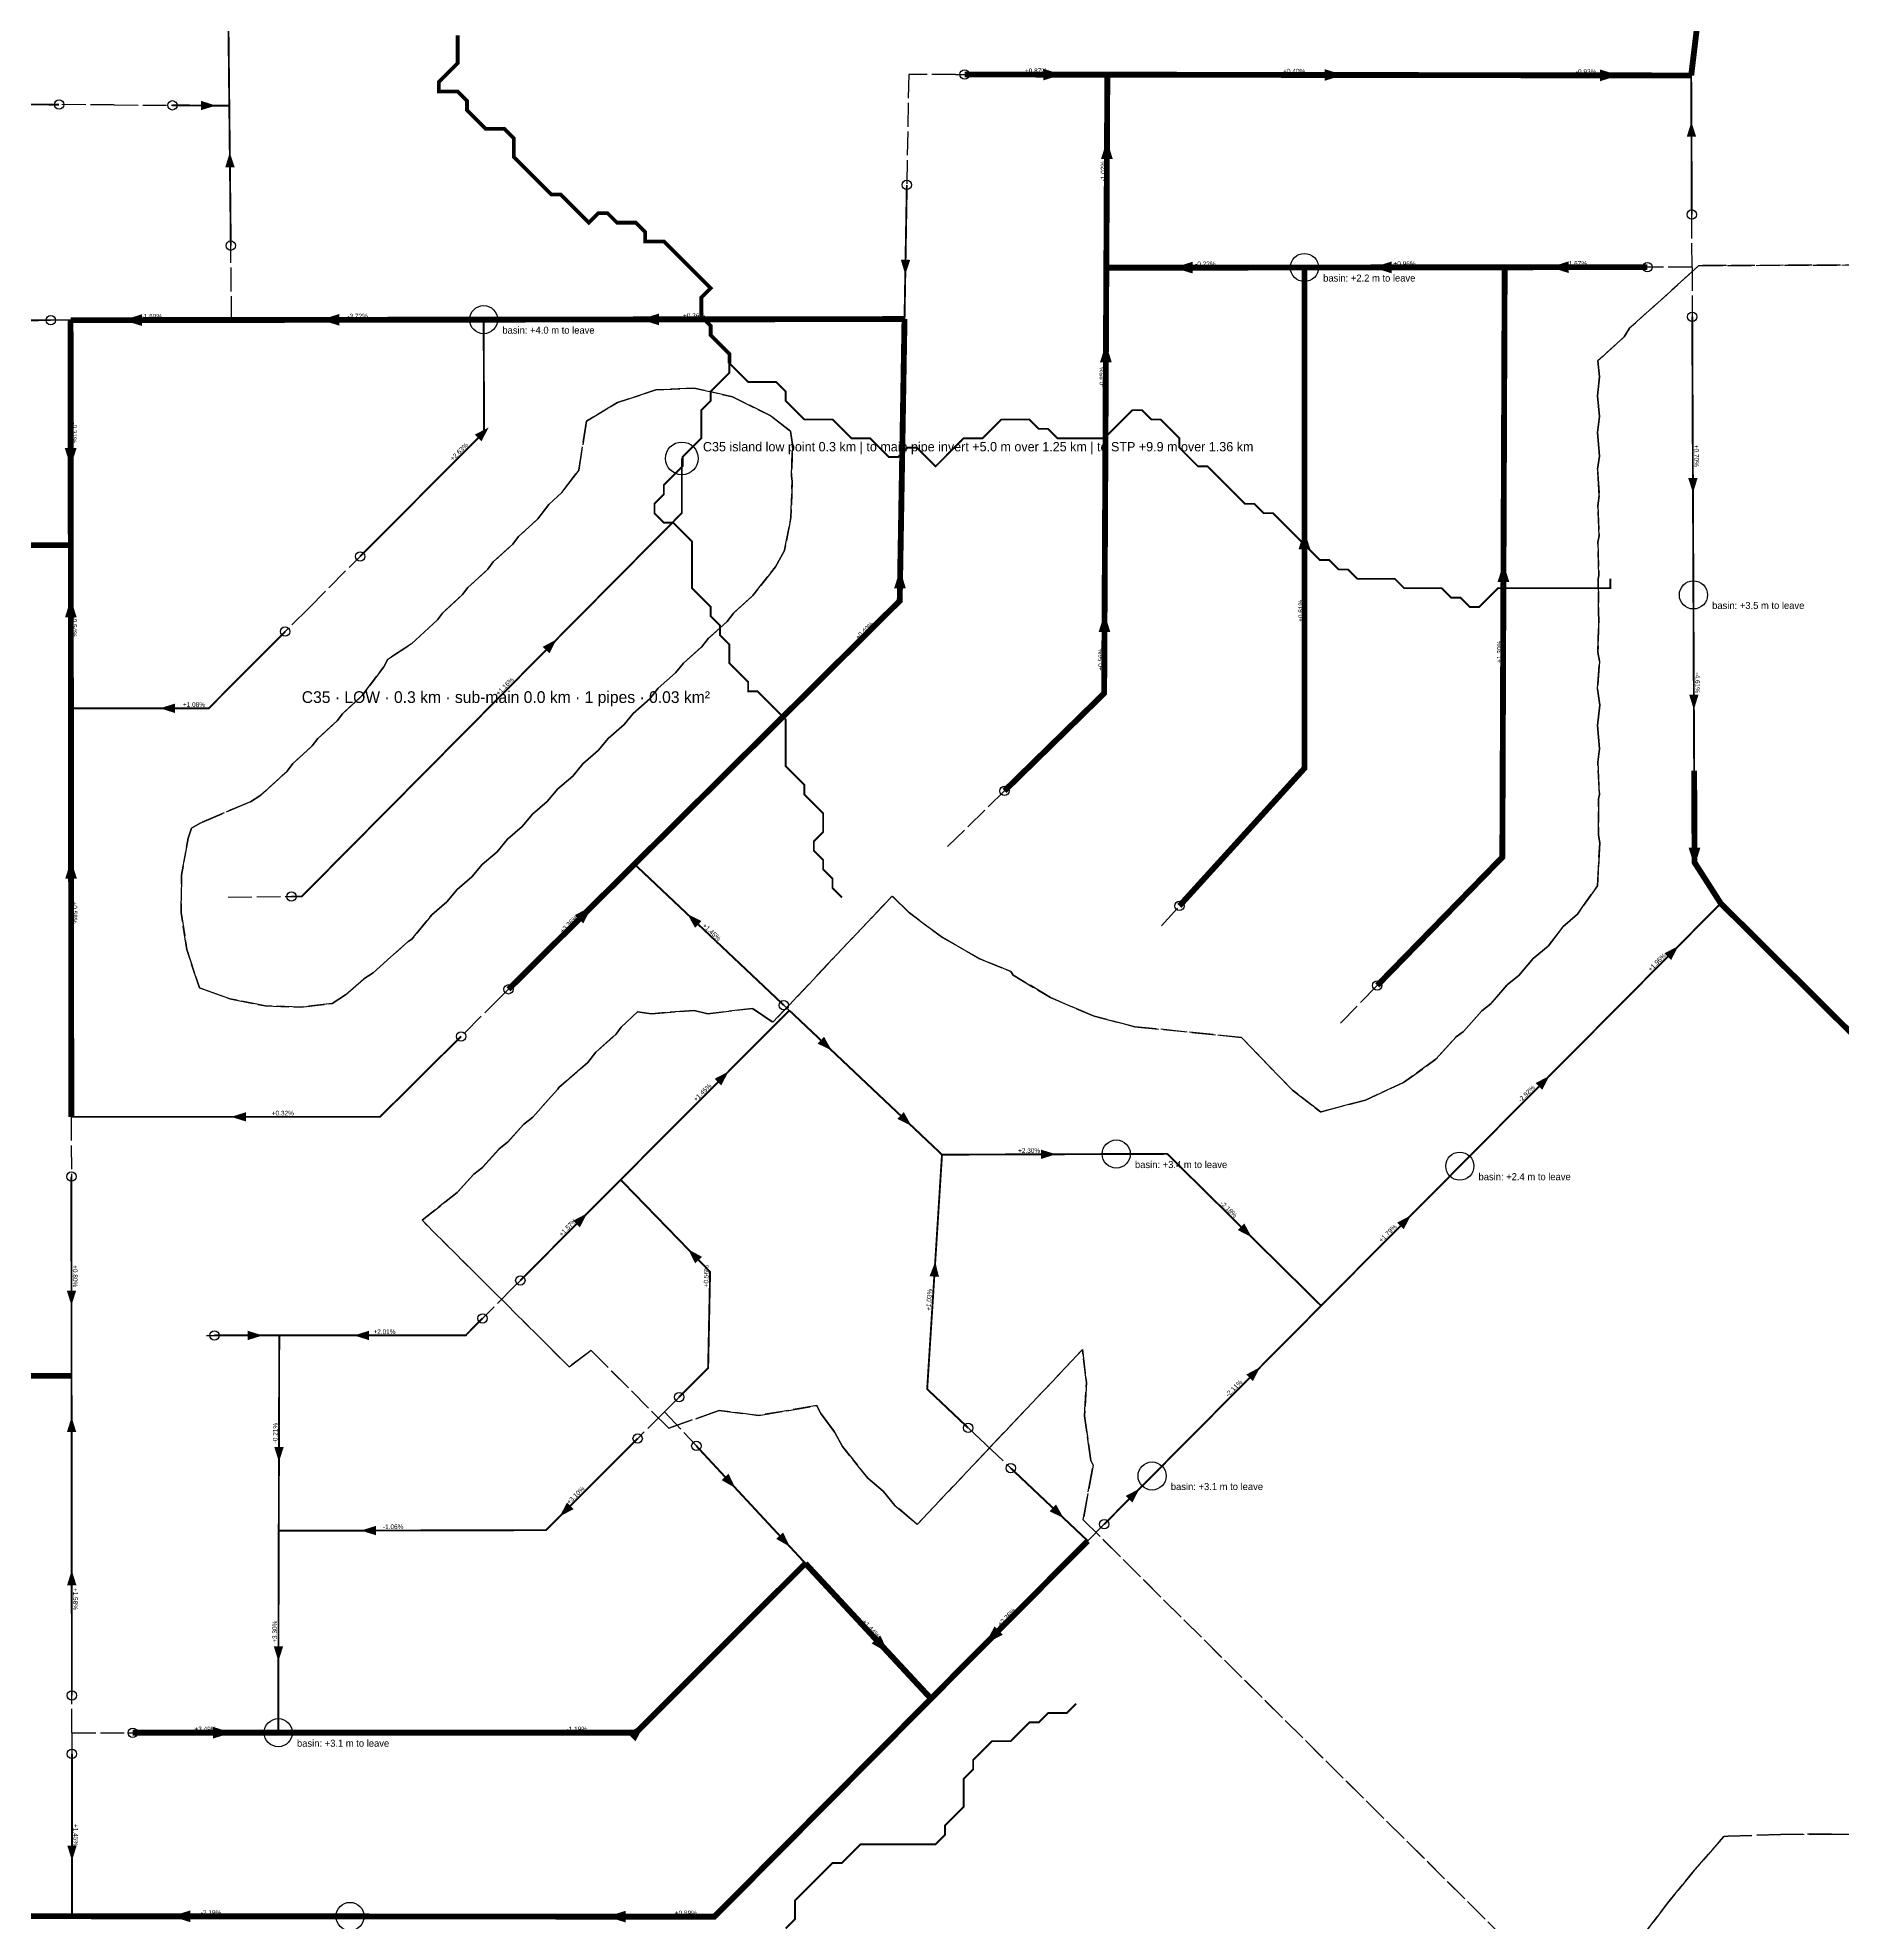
# Model space of a CAD drawing. Header units: metres. Extents: x 442821 to 452274, y 2561971 to 2571293.
# Drawn here: x 444668 to 445438, y 2563970 to 2564774 of the extents above; entities that cross this region are included whole.
import ezdxf
from ezdxf.enums import TextEntityAlignment as Align

# ---------------------------------------------------------------- set-up
doc = ezdxf.new("R2010")
doc.units = ezdxf.units.M
doc.header["$LTSCALE"] = 8
doc.linetypes.add('DASHDOT', pattern=[3.556, 2.54, -0.508, 0, -0.508])
doc.linetypes.add('DASHED', pattern=[1.524, 1.27, -0.254])
for name, color, linetype in [('A_ARROWS', 7, 'Continuous'), ('A_BASINS', 1, 'Continuous'), ('A_BRANCH', 7, 'Continuous'), ('A_CATCH_LABEL', 7, 'Continuous'), ('A_CATCHMENTS', 7, 'Continuous'), ('A_GRADIENT', 8, 'Continuous'), ('A_HEAD_GAP', 8, 'Continuous'), ('A_HEADS', 8, 'Continuous'), ('A_LATERAL', 7, 'Continuous'), ('A_OUTLET_LABEL', 7, 'Continuous'), ('A_OUTLETS', 7, 'Continuous'), ('A_STREAMS', 5, 'Continuous'), ('A_SUBMAIN', 7, 'Continuous')]:
    doc.layers.add(name, color=color, linetype=linetype)

msp = doc.modelspace()

# ---------------------------------------------------------------- linework, layer by layer
at = {"layer": 'A_ARROWS', "color": 1}
for points in [[(445105.13, 2564758.71), (445097.13, 2564756.23), (445097.14, 2564761.23)], [(445225.21, 2564758.55), (445217.21, 2564756.06), (445217.22, 2564761.06)], [(445342.85, 2564758.39), (445334.85, 2564755.9), (445334.85, 2564760.9)], [(444743.99, 2564745.49), (444737.58, 2564743.53), (444737.6, 2564747.52)], [(445373.82, 2564738.6), (445375.85, 2564732.21), (445371.85, 2564732.19)], [(445124.37, 2564730.72), (445126.82, 2564722.71), (445121.82, 2564722.73)], [(444749.91, 2564725.55), (444751.98, 2564719.17), (444747.98, 2564719.13)], [(445038.25, 2564673.27), (445036.36, 2564679.7), (445040.36, 2564679.64)], [(445152.91, 2564676.3), (445160.9, 2564678.81), (445160.91, 2564673.81)], [(445237.83, 2564676.4), (445245.83, 2564678.91), (445245.84, 2564673.91)], [(445313.49, 2564676.49), (445321.48, 2564679), (445321.49, 2564674)], [(444704.44, 2564653.91), (444712.43, 2564656.42), (444712.44, 2564651.42)], [(444788.72, 2564654.03), (444796.71, 2564656.54), (444796.72, 2564651.54)], [(444925.13, 2564654.21), (444933.13, 2564656.72), (444933.14, 2564651.72)], [(445123.92, 2564643.91), (445126.38, 2564635.9), (445121.38, 2564635.93)], [(444860.45, 2564608.14), (444857.34, 2564602.19), (444854.51, 2564605.01)], [(444682, 2564591.25), (444679.49, 2564599.25), (444684.49, 2564599.26)], [(445208.64, 2564564.11), (445211.14, 2564556.11), (445206.14, 2564556.11)], [(445036.1, 2564547.44), (445038.47, 2564539.4), (445033.47, 2564539.48)], [(445293.62, 2564550.15), (445296.09, 2564542.14), (445291.09, 2564542.16)], [(444682.05, 2564534.98), (444684.56, 2564526.98), (444679.56, 2564526.98)], [(445123.32, 2564528.76), (445125.78, 2564520.74), (445120.78, 2564520.77)], [(444720.11, 2564488.2), (444726.51, 2564490.2), (444726.51, 2564486.2)], [(444682.16, 2564423.44), (444684.66, 2564415.44), (444679.66, 2564415.44)], [(444904.7, 2564403.82), (444900.79, 2564396.41), (444897.26, 2564399.95)], [(444945.25, 2564400.33), (444951.28, 2564397.39), (444948.53, 2564394.48)], [(444750.48, 2564313.8), (444756.88, 2564315.8), (444756.88, 2564311.8)], [(444682.33, 2564233.27), (444680.33, 2564239.67), (444684.33, 2564239.67)], [(444763.95, 2564220.49), (444757.55, 2564218.49), (444757.55, 2564222.49)], [(444802.96, 2564220.49), (444809.36, 2564222.49), (444809.36, 2564218.49)], [(444682.38, 2564185.62), (444684.38, 2564179.22), (444680.38, 2564179.22)], [(444770.89, 2564166.47), (444768.91, 2564172.87), (444772.91, 2564172.86)], [(444965.69, 2564155.4), (444959.87, 2564158.73), (444962.81, 2564161.45)], [(444890.75, 2564143.24), (444893.87, 2564149.18), (444896.69, 2564146.35)], [(445105.88, 2564142.48), (445099.86, 2564145.42), (445102.61, 2564148.33)], [(444805.89, 2564137.19), (444812.28, 2564139.2), (444812.29, 2564135.2)], [(444989, 2564130.3), (444983.18, 2564133.63), (444986.11, 2564136.35)], [(444682.44, 2564120.25), (444684.45, 2564113.85), (444680.45, 2564113.85)], [(445072.46, 2564088.83), (445076.32, 2564096.27), (445079.87, 2564092.75)], [(444770.67, 2564081.39), (444768.68, 2564087.79), (444772.68, 2564087.78)], [(445031.19, 2564084.86), (445023.91, 2564089.02), (445027.58, 2564092.42)], [(444750.75, 2564050.9), (444742.75, 2564048.4), (444742.75, 2564053.4)], [(444926.99, 2564054.66), (444923.1, 2564047.24), (444919.56, 2564050.78)], [(444682.56, 2563996.28), (444680.55, 2564002.67), (444684.55, 2564002.68)], [(444725.04, 2563972.53), (444733.04, 2563975.03), (444733.04, 2563970.03)], [(444910.92, 2563972.39), (444918.92, 2563974.89), (444918.92, 2563969.89)]]:
    msp.add_solid(points, dxfattribs=at)
at = {"layer": 'A_ARROWS', "color": 3}
for points in [[(445374.5, 2564580.1), (445372.47, 2564586.49), (445376.47, 2564586.51)], [(445374.89, 2564487.63), (445372.87, 2564494.02), (445376.87, 2564494.04)], [(445375.18, 2564420.65), (445372.64, 2564428.64), (445377.64, 2564428.66)], [(445368.29, 2564386.74), (445365.2, 2564380.79), (445362.36, 2564383.6)], [(445006.87, 2564342.12), (445000.85, 2564345.06), (445003.59, 2564347.97)], [(444962.78, 2564333.15), (444959.68, 2564327.21), (444956.85, 2564330.03)], [(445313.28, 2564331.35), (445310.19, 2564325.4), (445307.35, 2564328.21)], [(445040.9, 2564309.97), (445034.88, 2564312.91), (445037.62, 2564315.82)], [(445102.56, 2564297.83), (445096.17, 2564295.81), (445096.15, 2564299.81)], [(444902.45, 2564272.59), (444899.35, 2564266.65), (444896.52, 2564269.47)], [(445254.1, 2564271.75), (445251.01, 2564265.8), (445248.17, 2564268.62)], [(445186.14, 2564262.39), (445180.18, 2564265.46), (445182.99, 2564268.31)], [(444945.57, 2564257.26), (444951.46, 2564254.06), (444948.59, 2564251.28)], [(445051.04, 2564252), (445052.63, 2564245.49), (445048.64, 2564245.74)], [(445189.72, 2564206.92), (445186.63, 2564200.97), (445183.79, 2564203.79)], [(445138.25, 2564155.09), (445135.16, 2564149.14), (445132.32, 2564151.96)]]:
    msp.add_solid(points, dxfattribs=at)
at = {"layer": 'A_ARROWS', "color": 2}
msp.add_solid([(444889.42, 2564517.61), (444886.34, 2564511.66), (444883.5, 2564514.47)], dxfattribs=at)
at = {"layer": 'A_BASINS', "color": 1}
for centre in [(445208.64, 2564676.37), (444858.27, 2564654.12), (445374.68, 2564536.61), (445128.31, 2564297.92), (445274.95, 2564292.75), (445143.61, 2564160.48), (444770.59, 2564050.9), (444801.23, 2563972.48)]:
    msp.add_circle(centre, 6, dxfattribs=at)
at = {"layer": 'A_BRANCH', "color": 1, "const_width": 0.8}
for points in [[(445373.99, 2564698.98), (445373.74, 2564758.34)], [(444677.04, 2564745.9), (444617.15, 2564746.27)], [(444750.34, 2564685.7), (444749.7, 2564745.45)], [(445038.91, 2564711.63), (445037.93, 2564654.36)], [(444673.49, 2564653.87), (444385.51, 2564653.48)], [(444805.56, 2564553.06), (444858.47, 2564606.15), (444858.27, 2564654.12)], [(444986.39, 2564361.47), (444922.67, 2564421.66)], [(444682.28, 2564288.32), (444682.36, 2564203.24)], [(444857.82, 2564227.78), (444850.56, 2564220.49), (444771.03, 2564220.49)], [(444924.02, 2564176.49), (444884.87, 2564137.36), (444868.5, 2564137.33)], [(445083.26, 2564163.86), (445116.12, 2564132.8)], [(444682.49, 2564066.84), (444682.41, 2564149.18)], [(444682.51, 2564041.84), (444682.58, 2563972.56)]]:
    msp.add_lwpolyline(points, dxfattribs=at)
at = {"layer": 'A_BRANCH', "color": 3, "const_width": 0.8}
for points in [[(445374.18, 2564655.33), (445374.68, 2564536.61)], [(444941.7, 2564194.16), (444954.1, 2564206.56), (444954.94, 2564247.61), (444916.76, 2564286.95)], [(445123.16, 2564139.9), (445143.61, 2564160.48)]]:
    msp.add_lwpolyline(points, dxfattribs=at)
at = {"layer": 'A_BRANCH', "color": 1, "linetype": 'DASHED', "const_width": 0.8}
msp.add_lwpolyline([(444848.65, 2564348.16), (444814.05, 2564313.8), (444682.26, 2564313.8)], dxfattribs=at)
at = {"layer": 'A_CATCHMENTS', "color": 1, "linetype": 'DASHED'}
msp.add_lwpolyline([(445571.65, 2564678), (445377.04, 2564677.17), (445347.44, 2564650.44), (445345.15, 2564646.73), (445333.82, 2564636.49), (445334.56, 2564629.72), (445333.73, 2564621.59), (445334.56, 2564612.76), (445333.75, 2564605.96), (445334.53, 2564595.8), (445333.8, 2564590.32), (445334.48, 2564578.84), (445333.86, 2564574.69), (445334.41, 2564561.88), (445333.94, 2564559.06), (445334.32, 2564544.92), (445334.05, 2564543.42), (445334.21, 2564527.79), (445334.36, 2564527.07), (445333.94, 2564512.15), (445334.57, 2564508.33), (445333.79, 2564496.52), (445334.67, 2564489.58), (445333.76, 2564480.89), (445334.64, 2564470.84), (445333.85, 2564465.25), (445334.53, 2564451.47), (445334.17, 2564449.62), (445334.11, 2564433.98), (445334.72, 2564430.72), (445333.7, 2564412.36), (445325.2, 2564400.39), (445318.97, 2564394.85), (445312.69, 2564386.7), (445306.24, 2564381.45), (445300.22, 2564374.19), (445295.29, 2564370.29), (445288.42, 2564362.24), (445284.35, 2564359.12), (445276.6, 2564350.3), (445273.43, 2564347.94), (445264.77, 2564338.37), (445250.96, 2564328.41), (445234.64, 2564320.95), (445215.78, 2564316), (445215.48, 2564315.96), (445203.57, 2564325.17), (445181.91, 2564347.49), (445181.75, 2564347.71), (445136.28, 2564352.29), (445118.82, 2564356.73), (445100.19, 2564364.73), (445084.33, 2564374.33), (445083.37, 2564375.84), (445070.1, 2564381.27), (445054.09, 2564390.31), (445040.05, 2564400.83), (445032.66, 2564408.07), (444981.76, 2564354.2), (444973.03, 2564360.09), (444954.01, 2564357.84), (444948.09, 2564359.21), (444929.93, 2564357.83), (444923.98, 2564358.6), (444917, 2564352.06), (444914.68, 2564349.02), (444906.21, 2564341.4), (444902.69, 2564336.96), (444890.4, 2564326.34), (444889.97, 2564325.63), (444879.2, 2564313.66), (444875.35, 2564310.59), (444868.47, 2564302.94), (444864.71, 2564299.95), (444857.73, 2564292.23), (444854.06, 2564289.32), (444847, 2564281.52), (444831.99, 2564269.64), (444894.77, 2564207.1), (444904.14, 2564214.06), (444937.3, 2564180.88), (444958.82, 2564188.48), (444975.64, 2564186.36), (445000.44, 2564190.51), (445001.93, 2564187.53), (445008.25, 2564179), (445011.44, 2564173.01), (445022.21, 2564159.56), (445028.82, 2564153.96), (445033.86, 2564147.9), (445043.37, 2564139.85), (445113.87, 2564214.43), (445115.57, 2564200.35), (445114.78, 2564186.23), (445117.48, 2564167.15), (445118.42, 2564165.05), (445114.21, 2564141.75), (445328.74, 2563928.7)], dxfattribs=at)
at = {"layer": 'A_CATCHMENTS', "color": 3, "linetype": 'DASHED'}
for points in [[(445328.74, 2563928.7), (445114.21, 2564141.75), (445118.42, 2564165.05), (445117.48, 2564167.15), (445114.78, 2564186.23), (445115.57, 2564200.35), (445113.87, 2564214.43), (445043.37, 2564139.85), (445033.86, 2564147.9), (445033.86, 2564147.9), (445028.82, 2564153.96), (445022.21, 2564159.56), (445011.44, 2564173.01), (445008.25, 2564179), (445001.93, 2564187.53), (445000.44, 2564190.51), (444975.64, 2564186.36), (444958.82, 2564188.48), (444937.3, 2564180.88), (444904.14, 2564214.06), (444894.77, 2564207.1), (444831.99, 2564269.64), (444847, 2564281.52), (444854.06, 2564289.32), (444857.73, 2564292.23), (444864.71, 2564299.95), (444868.47, 2564302.94), (444875.35, 2564310.59), (444879.2, 2564313.66), (444889.97, 2564325.63), (444890.4, 2564326.34), (444902.69, 2564336.96), (444906.21, 2564341.4), (444914.68, 2564349.02), (444917, 2564352.06), (444923.98, 2564358.6), (444929.93, 2564357.83), (444948.09, 2564359.21), (444954.01, 2564357.84), (444973.03, 2564360.09), (444981.76, 2564354.2), (445032.66, 2564408.07), (445040.05, 2564400.83), (445054.09, 2564390.31), (445070.1, 2564381.27), (445083.37, 2564375.84), (445084.33, 2564374.33), (445100.19, 2564364.73), (445118.82, 2564356.73), (445136.28, 2564352.29), (445181.75, 2564347.71), (445181.91, 2564347.49), (445203.57, 2564325.17), (445215.48, 2564315.96), (445215.78, 2564316), (445234.64, 2564320.95), (445250.96, 2564328.41), (445264.77, 2564338.37), (445273.43, 2564347.94), (445276.6, 2564350.3), (445284.35, 2564359.12), (445288.42, 2564362.24), (445295.29, 2564370.29), (445300.22, 2564374.19), (445306.24, 2564381.45), (445312.69, 2564386.7), (445318.97, 2564394.85), (445325.2, 2564400.39), (445333.7, 2564412.36), (445334.72, 2564430.72), (445334.11, 2564433.98), (445334.17, 2564449.62), (445334.53, 2564451.47), (445333.85, 2564465.25), (445334.64, 2564470.84), (445333.76, 2564480.89), (445334.67, 2564489.58), (445333.79, 2564496.52), (445334.57, 2564508.33), (445333.94, 2564512.15), (445334.36, 2564527.07), (445334.21, 2564527.79), (445334.05, 2564543.42), (445334.32, 2564544.92), (445333.94, 2564559.06), (445334.41, 2564561.88), (445333.86, 2564574.69), (445334.48, 2564578.84), (445333.8, 2564590.32), (445334.53, 2564595.8), (445333.75, 2564605.96), (445334.56, 2564612.76), (445333.73, 2564621.59), (445334.56, 2564629.72), (445333.82, 2564636.49), (445345.15, 2564646.73), (445347.44, 2564650.44), (445377.04, 2564677.17), (445571.65, 2564678)], [(445690.83, 2563967.76), (445682.03, 2563970.64), (445676.31, 2563972.83), (445661.73, 2563977.64), (445646.98, 2563981.72), (445632.06, 2563985.09), (445601.18, 2563990.52), (445494.82, 2564004.19), (445475.05, 2564006), (445454.64, 2564007.15), (445433.58, 2564007.65), (445411.87, 2564007.5), (445389.51, 2564006.69), (445387.71, 2564006.58), (445385.64, 2564004.33), (445374.45, 2563991.39), (445363.63, 2563978.08), (445353.17, 2563964.41)]]:
    msp.add_lwpolyline(points, dxfattribs=at)
at = {"layer": 'A_CATCHMENTS', "color": 1, "linetype": 'DASHED'}
msp.add_lwpolyline([(444902.12, 2564610.74), (444898.86, 2564589.8), (444891.66, 2564580.33), (444886.17, 2564575.27), (444881.44, 2564569.08), (444873.21, 2564561.57), (444870.73, 2564558.31), (444862.38, 2564550.67), (444860.02, 2564547.54), (444851.56, 2564539.76), (444849.31, 2564536.78), (444840.73, 2564528.86), (444838.59, 2564526.01), (444827.45, 2564515.67), (444817.42, 2564509.22), (444815.71, 2564505.92), (444806.48, 2564493.69), (444798.05, 2564485.91), (444795.78, 2564482.91), (444787.47, 2564475.27), (444785.08, 2564472.13), (444776.88, 2564464.63), (444774.38, 2564461.36), (444763.14, 2564451.11), (444758.75, 2564448.34), (444737.27, 2564439.22), (444733.63, 2564436.99), (444732.15, 2564432.75), (444729.3, 2564416.9), (444729.12, 2564401.04), (444731.61, 2564385.19), (444736.77, 2564369.34), (444737.02, 2564368.84), (444749.97, 2564364.19), (444765.01, 2564361.19), (444780.06, 2564360.6), (444793.57, 2564362.23), (444799.29, 2564365.84), (444807.18, 2564372.77), (444811.12, 2564375.28), (444826.09, 2564388.71), (444827.55, 2564389.63), (444836.21, 2564400.06), (444842.55, 2564405.52), (444846.94, 2564410.8), (444853.27, 2564416.24), (444857.68, 2564421.55), (444863.98, 2564426.97), (444868.41, 2564432.29), (444874.7, 2564437.7), (444879.15, 2564443.04), (444885.42, 2564448.42), (444889.88, 2564453.78), (444896.28, 2564459.27), (444900.62, 2564464.52), (444907.27, 2564470.27), (444911.36, 2564475.26), (444918.25, 2564481.28), (444922.1, 2564486), (444929.24, 2564492.28), (444932.84, 2564496.74), (444940.22, 2564503.28), (444943.58, 2564507.48), (444951.2, 2564514.29), (444954.32, 2564518.21), (444962.18, 2564525.29), (444965.07, 2564528.95), (444973.16, 2564536.3), (444982.83, 2564548.63), (444986.68, 2564555.62), (444986.68, 2564555.66), (444989.47, 2564569.67), (444989.98, 2564585.21), (444989.7, 2564587.28), (444990.09, 2564600.76), (444989.31, 2564606.46), (444980.82, 2564613.03), (444964.48, 2564621.21), (444948.14, 2564624.89), (444931.81, 2564624.08), (444915.48, 2564618.77), (444902.12, 2564610.74)], close=True, dxfattribs=at)
at = {"layer": 'A_CATCHMENTS', "color": 2, "linetype": 'DASHED'}
msp.add_lwpolyline([(444733.63, 2564436.99), (444737.27, 2564439.22), (444758.75, 2564448.34), (444763.14, 2564451.11), (444774.38, 2564461.36), (444776.88, 2564464.63), (444785.08, 2564472.13), (444787.47, 2564475.27), (444795.78, 2564482.91), (444798.05, 2564485.91), (444806.48, 2564493.69), (444815.71, 2564505.92), (444817.42, 2564509.22), (444827.45, 2564515.67), (444838.59, 2564526.01), (444840.73, 2564528.86), (444849.31, 2564536.78), (444851.56, 2564539.76), (444860.02, 2564547.54), (444862.38, 2564550.67), (444870.73, 2564558.31), (444873.21, 2564561.57), (444881.44, 2564569.08), (444886.17, 2564575.27), (444891.66, 2564580.33), (444898.86, 2564589.8), (444902.12, 2564610.74), (444915.48, 2564618.77), (444931.81, 2564624.08), (444948.14, 2564624.89), (444964.48, 2564621.21), (444980.82, 2564613.03), (444989.31, 2564606.46), (444990.09, 2564600.76), (444989.7, 2564587.28), (444989.98, 2564585.21), (444989.47, 2564569.67), (444986.68, 2564555.66), (444986.68, 2564555.62), (444982.83, 2564548.63), (444973.16, 2564536.3), (444965.07, 2564528.95), (444962.18, 2564525.29), (444954.32, 2564518.21), (444951.2, 2564514.29), (444943.58, 2564507.48), (444940.22, 2564503.28), (444932.84, 2564496.74), (444929.24, 2564492.28), (444922.1, 2564486), (444918.25, 2564481.28), (444911.36, 2564475.26), (444907.27, 2564470.27), (444900.62, 2564464.52), (444896.28, 2564459.27), (444889.88, 2564453.78), (444885.42, 2564448.42), (444879.15, 2564443.04), (444874.7, 2564437.7), (444868.41, 2564432.29), (444863.98, 2564426.97), (444857.68, 2564421.55), (444853.27, 2564416.24), (444846.94, 2564410.8), (444842.55, 2564405.52), (444836.21, 2564400.06), (444827.55, 2564389.63), (444826.09, 2564388.71), (444811.12, 2564375.28), (444807.18, 2564372.77), (444799.29, 2564365.84), (444793.57, 2564362.23), (444780.06, 2564360.6), (444765.01, 2564361.19), (444749.97, 2564364.19), (444737.02, 2564368.84), (444736.77, 2564369.34), (444731.61, 2564385.19), (444729.12, 2564401.04), (444729.3, 2564416.9), (444732.15, 2564432.75), (444733.63, 2564436.99)], close=True, dxfattribs=at)
msp.add_lwpolyline([(445353.17, 2563964.41), (445363.63, 2563978.08), (445374.45, 2563991.39), (445385.64, 2564004.33), (445387.71, 2564006.58), (445389.51, 2564006.69), (445411.87, 2564007.5), (445433.58, 2564007.65), (445454.64, 2564007.15), (445475.05, 2564006), (445494.82, 2564004.19), (445601.18, 2563990.52), (445632.06, 2563985.09), (445646.98, 2563981.72), (445661.73, 2563977.64), (445676.31, 2563972.83), (445682.03, 2563970.64), (445690.83, 2563967.76)], dxfattribs=at)
at = {"layer": 'A_HEAD_GAP', "color": 8, "linetype": 'DASHED'}
for points in [[(445059.76, 2564758.78), (445039.71, 2564758.8), (445038.91, 2564711.63)], [(445059.76, 2564758.78), (445063.57, 2564758.77)], [(444700.61, 2564745.75), (444677.04, 2564745.9)], [(444700.61, 2564745.75), (444725.42, 2564745.6)], [(445374.09, 2564676.56), (445373.99, 2564698.98)], [(444750.68, 2564653.97), (444750.34, 2564685.7)], [(445374.09, 2564676.56), (445355.03, 2564676.54)], [(445374.09, 2564676.56), (445374.18, 2564655.33)], [(444681.94, 2564653.88), (444673.49, 2564653.87)], [(444783.59, 2564531.01), (444805.56, 2564553.06)], [(444783.59, 2564531.01), (444773.54, 2564520.93)], [(445056.27, 2564429.14), (445080.61, 2564452.96)], [(444749.21, 2564407.63), (444776.24, 2564407.85)], [(445147.57, 2564395.38), (445155.27, 2564403.85)], [(444865.93, 2564365.32), (444868.88, 2564368.24)], [(445224.07, 2564353.83), (445239.72, 2564369.89)], [(444865.93, 2564365.32), (444848.65, 2564348.16)], [(444988.76, 2564359.23), (444986.39, 2564361.47)], [(444682.26, 2564313.8), (444682.28, 2564288.32)], [(444871.32, 2564241.34), (444857.82, 2564227.78)], [(444871.32, 2564241.34), (444873.94, 2564243.97)], [(444739.98, 2564220.49), (444743.34, 2564220.49)], [(444935.48, 2564187.94), (444941.7, 2564194.16)], [(444935.48, 2564187.94), (444924.02, 2564176.49)], [(444935.48, 2564187.94), (444949.07, 2564173.31)], [(445072.61, 2564173.93), (445065.1, 2564181.03)], [(445072.61, 2564173.93), (445083.26, 2564163.86)], [(445116.12, 2564132.8), (445123.16, 2564139.9)], [(444682.5, 2564050.9), (444682.49, 2564066.84)], [(444682.5, 2564050.9), (444682.51, 2564041.84)], [(444682.5, 2564050.9), (444708.5, 2564050.9)]]:
    msp.add_lwpolyline(points, dxfattribs=at)
at = {"layer": 'A_HEADS', "color": 1}
for centre in [(445063.57, 2564758.77), (444677.04, 2564745.9), (444725.42, 2564745.6), (445038.91, 2564711.63), (445373.99, 2564698.98), (444750.34, 2564685.7), (445355.03, 2564676.54), (444673.49, 2564653.87), (444805.56, 2564553.06), (444773.54, 2564520.93), (445080.61, 2564452.96), (445155.27, 2564403.85), (444868.88, 2564368.24), (445239.72, 2564369.89), (444986.39, 2564361.47), (444848.65, 2564348.16), (444682.28, 2564288.32), (444857.82, 2564227.78), (444743.34, 2564220.49), (444924.02, 2564176.49), (444949.07, 2564173.31), (445083.26, 2564163.86), (444682.49, 2564066.84), (444708.5, 2564050.9), (444682.51, 2564041.84)]:
    msp.add_circle(centre, 2, dxfattribs=at)
at = {"layer": 'A_HEADS', "color": 3}
for centre in [(445374.18, 2564655.33), (444873.94, 2564243.97), (444941.7, 2564194.16), (445065.1, 2564181.03), (445123.16, 2564139.9)]:
    msp.add_circle(centre, 2, dxfattribs=at)
at = {"layer": 'A_HEADS', "color": 2}
msp.add_circle((444776.24, 2564407.85), 2, dxfattribs=at)
at = {"layer": 'A_LATERAL', "color": 1, "const_width": 0.8}
for points in [[(444749.7, 2564745.45), (444748.8, 2564829.28)], [(444725.42, 2564745.6), (444749.7, 2564745.45)], [(444773.54, 2564520.93), (444740.92, 2564488.2), (444682.1, 2564488.2)], [(444972.24, 2564148.35), (444995.63, 2564123.16)], [(444770.81, 2564137.11), (444770.59, 2564050.9)]]:
    msp.add_lwpolyline(points, dxfattribs=at)
at = {"layer": 'A_LATERAL', "color": 2, "const_width": 0.8}
msp.add_lwpolyline([(444776.24, 2564407.85), (444780.65, 2564407.89), (444942.89, 2564571.55), (444942.89, 2564594.88)], dxfattribs=at)
at = {"layer": 'A_LATERAL', "color": 3, "linetype": 'DASHDOT', "const_width": 0.8}
for points in [[(445374.68, 2564536.61), (445375, 2564461.64)], [(445274.95, 2564292.75), (445334.14, 2564352.35)], [(445014.1, 2564335.29), (445053.93, 2564297.66)], [(445128.31, 2564297.92), (445150.07, 2564297.99), (445215.77, 2564233.15)], [(445143.61, 2564160.48), (445215.77, 2564233.15)]]:
    msp.add_lwpolyline(points, dxfattribs=at)
at = {"layer": 'A_LATERAL', "color": 3, "const_width": 0.8}
for points in [[(445334.14, 2564352.35), (445386.36, 2564404.93)], [(444916.76, 2564286.95), (444988.76, 2564359.23)], [(444988.76, 2564359.23), (445014.1, 2564335.29)], [(445065.1, 2564181.03), (445047.6, 2564197.58), (445053.93, 2564297.66)], [(445053.93, 2564297.66), (445128.31, 2564297.92)], [(444873.94, 2564243.97), (444916.76, 2564286.95)], [(445215.77, 2564233.15), (445274.95, 2564292.75)]]:
    msp.add_lwpolyline(points, dxfattribs=at)
at = {"layer": 'A_LATERAL', "color": 1, "linetype": 'DASHDOT', "const_width": 0.8}
for points in [[(444743.34, 2564220.49), (444771.03, 2564220.49)], [(444771.03, 2564220.49), (444770.81, 2564137.11)], [(444682.41, 2564149.18), (444682.36, 2564203.24)], [(444949.07, 2564173.31), (444972.24, 2564148.35)], [(444868.5, 2564137.33), (444770.81, 2564137.11)]]:
    msp.add_lwpolyline(points, dxfattribs=at)
at = {"layer": 'A_OUTLETS', "color": 30}
msp.add_circle((444942.89, 2564594.88), 7, dxfattribs=at)
at = {"layer": 'A_STREAMS', "color": 5}
for points, const_width in [([(444963.19, 2564635.5), (444963.19, 2564639.5), (444959.19, 2564643.5), (444955.19, 2564647.5), (444955.19, 2564651.5), (444951.19, 2564655.51), (444951.19, 2564659.51), (444951.19, 2564663.51), (444955.19, 2564667.51), (444951.19, 2564671.51), (444947.19, 2564675.51), (444943.19, 2564679.51), (444939.19, 2564683.52), (444935.19, 2564687.52), (444931.19, 2564687.52), (444927.19, 2564687.52), (444927.19, 2564691.52), (444923.19, 2564695.52), (444919.19, 2564695.52), (444915.19, 2564695.52), (444911.19, 2564699.52), (444907.19, 2564699.52), (444903.19, 2564695.52), (444899.19, 2564699.52), (444895.19, 2564703.52), (444891.18, 2564707.52), (444887.18, 2564707.52), (444883.18, 2564711.53), (444879.18, 2564715.53), (444875.18, 2564719.53), (444871.18, 2564723.53), (444871.18, 2564727.53), (444871.18, 2564731.53), (444867.18, 2564735.53), (444863.18, 2564735.53), (444859.18, 2564735.53), (444855.18, 2564739.54), (444851.18, 2564743.54), (444851.18, 2564747.54), (444847.18, 2564751.54), (444843.18, 2564751.54), (444839.18, 2564751.54), (444839.18, 2564755.54), (444843.18, 2564759.54), (444847.18, 2564763.54), (444847.18, 2564767.54), (444847.18, 2564771.55), (444847.18, 2564775.55)], 1.6), ([(445011.2, 2564407.42), (445007.2, 2564411.42), (445007.2, 2564415.42), (445003.2, 2564419.42), (445003.2, 2564423.42), (444999.2, 2564427.43), (444999.2, 2564431.43), (445003.2, 2564435.43), (445003.2, 2564439.43), (445003.2, 2564443.43), (444999.2, 2564447.43), (444995.2, 2564451.43), (444995.2, 2564455.44), (444991.2, 2564459.44), (444987.2, 2564463.44), (444987.2, 2564467.44), (444987.2, 2564471.44), (444987.2, 2564475.44), (444987.2, 2564479.44), (444987.2, 2564483.45), (444983.2, 2564487.45), (444979.2, 2564491.45), (444975.2, 2564495.45), (444971.2, 2564495.45), (444971.2, 2564499.45), (444967.2, 2564503.45), (444963.19, 2564507.45), (444963.19, 2564511.46), (444963.19, 2564515.46), (444959.19, 2564519.46), (444959.19, 2564523.46), (444955.19, 2564527.46), (444955.19, 2564531.46), (444951.19, 2564535.46), (444947.19, 2564539.47), (444947.19, 2564543.47), (444947.19, 2564547.47), (444947.19, 2564551.47), (444947.19, 2564555.47), (444947.19, 2564559.47), (444943.19, 2564563.47), (444939.19, 2564567.48), (444935.19, 2564567.48), (444931.19, 2564571.48), (444931.19, 2564575.48), (444935.19, 2564579.48), (444935.19, 2564583.48), (444939.19, 2564587.48), (444943.19, 2564591.48), (444943.19, 2564595.48), (444947.19, 2564599.49), (444951.19, 2564603.49), (444951.19, 2564607.49), (444951.19, 2564611.49), (444951.19, 2564615.49), (444955.19, 2564619.49), (444955.19, 2564623.49), (444959.19, 2564627.5), (444963.19, 2564631.5), (444963.19, 2564635.5)], 0.8), ([(445339.25, 2564543.47), (445339.25, 2564539.47), (445335.25, 2564539.47), (445331.25, 2564539.47), (445327.25, 2564539.47), (445323.24, 2564539.47), (445319.24, 2564539.47), (445315.24, 2564539.47), (445311.24, 2564539.47), (445307.24, 2564539.47), (445303.24, 2564539.47), (445299.24, 2564539.47), (445295.24, 2564539.47), (445291.24, 2564539.47), (445287.24, 2564535.46), (445283.24, 2564531.46), (445279.24, 2564531.46), (445275.24, 2564535.46), (445271.24, 2564535.46), (445267.24, 2564539.47), (445263.24, 2564539.47), (445259.24, 2564539.47), (445255.24, 2564539.47), (445251.23, 2564539.47), (445247.23, 2564543.47), (445243.23, 2564543.47), (445239.23, 2564543.47), (445235.23, 2564543.47), (445231.23, 2564543.47), (445227.23, 2564547.47), (445223.23, 2564547.47), (445219.23, 2564551.47), (445215.23, 2564551.47), (445211.23, 2564555.47), (445207.23, 2564559.47), (445203.23, 2564563.47), (445199.23, 2564567.48), (445195.23, 2564571.48), (445191.23, 2564571.48), (445187.23, 2564575.48), (445183.23, 2564575.48), (445179.22, 2564579.48), (445175.22, 2564583.48), (445171.22, 2564587.48), (445167.22, 2564591.48), (445163.22, 2564591.48), (445159.22, 2564595.48), (445155.22, 2564599.49), (445155.22, 2564603.49), (445151.22, 2564607.49), (445147.22, 2564611.49), (445143.22, 2564611.49), (445139.22, 2564615.49), (445135.22, 2564615.49), (445131.22, 2564611.49), (445127.22, 2564607.49), (445123.22, 2564603.49), (445119.22, 2564603.49), (445115.22, 2564603.49), (445111.22, 2564603.49), (445107.21, 2564603.49), (445103.21, 2564603.49), (445099.21, 2564607.49), (445095.21, 2564607.49), (445091.21, 2564611.49), (445087.21, 2564611.49), (445083.21, 2564611.49), (445079.21, 2564611.49), (445075.21, 2564607.49), (445071.21, 2564603.49), (445067.21, 2564603.49), (445063.21, 2564603.49), (445059.21, 2564599.49), (445055.21, 2564595.48), (445051.21, 2564591.48), (445047.21, 2564595.48), (445043.21, 2564599.49), (445039.21, 2564599.49), (445035.2, 2564595.48), (445031.2, 2564595.48), (445027.2, 2564599.49), (445023.2, 2564603.49), (445019.2, 2564603.49), (445015.2, 2564603.49), (445011.2, 2564607.49), (445007.2, 2564611.49), (445003.2, 2564611.49), (444999.2, 2564611.49), (444995.2, 2564611.49), (444991.2, 2564615.49), (444987.2, 2564619.49), (444987.2, 2564623.49), (444983.2, 2564627.5), (444979.2, 2564627.5), (444975.2, 2564627.5), (444971.2, 2564627.5), (444967.2, 2564631.5), (444963.19, 2564635.5)], 0.8), ([(445111.22, 2564063.3), (445107.21, 2564059.3), (445103.21, 2564059.3), (445099.21, 2564059.3), (445095.21, 2564055.3), (445091.21, 2564055.3), (445087.21, 2564051.3), (445083.21, 2564047.29), (445079.21, 2564047.29), (445075.21, 2564047.29), (445071.21, 2564043.29), (445067.21, 2564039.29), (445067.21, 2564035.29), (445063.21, 2564031.29), (445063.21, 2564027.29), (445063.21, 2564023.29), (445063.21, 2564019.28), (445059.21, 2564015.28), (445055.21, 2564011.28), (445055.21, 2564007.28), (445051.21, 2564003.28), (445047.21, 2564003.28), (445043.21, 2564003.28), (445039.21, 2564003.28), (445035.2, 2564003.28), (445031.2, 2564003.28), (445027.2, 2564003.28), (445023.2, 2564003.28), (445019.2, 2564003.28), (445015.2, 2563999.28), (445011.2, 2563995.28), (445007.2, 2563995.28), (445003.2, 2563991.27), (444999.2, 2563987.27), (444995.2, 2563983.27), (444991.2, 2563979.27), (444991.2, 2563975.27), (444991.2, 2563971.27), (444987.2, 2563967.27)], 0.8)]:
    msp.add_lwpolyline(points, dxfattribs=dict(at, const_width=const_width))
at = {"layer": 'A_SUBMAIN', "color": 1, "const_width": 2.5}
for points in [[(445373.74, 2564758.34), (445379.95, 2564810.11)], [(445063.57, 2564758.77), (445124.51, 2564758.69)], [(445155.27, 2564403.85), (445208.64, 2564462.6), (445208.64, 2564676.37)], [(445294.12, 2564676.47), (445208.64, 2564676.37)], [(445239.72, 2564369.89), (445293.12, 2564424.64), (445294.12, 2564676.47)], [(445355.03, 2564676.54), (445294.12, 2564676.47)], [(444750.68, 2564653.97), (444681.94, 2564653.88)], [(445080.61, 2564452.96), (445123.15, 2564494.59), (445123.6, 2564582.88)], [(444682.03, 2564557.84), (444592.56, 2564558)], [(444682.26, 2564313.8), (444682.1, 2564488.2)], [(444868.88, 2564368.24), (444922.67, 2564421.66)], [(444682.36, 2564203.24), (444592.25, 2564203.24)], [(445116.12, 2564132.8), (445049.22, 2564065.44)], [(444995.63, 2564123.16), (445049.22, 2564065.44)], [(445049.22, 2564065.44), (444956.79, 2563972.36), (444801.23, 2563972.48)], [(444708.5, 2564050.9), (444770.59, 2564050.9)], [(444682.58, 2563972.56), (444592.25, 2563972.63)]]:
    msp.add_lwpolyline(points, dxfattribs=at)
at = {"layer": 'A_SUBMAIN', "color": 1, "linetype": 'DASHDOT', "const_width": 2.5}
for points in [[(445124.08, 2564676.27), (445124.51, 2564758.69)], [(445284.02, 2564758.47), (445373.74, 2564758.34)], [(445123.6, 2564582.88), (445124.08, 2564676.27)], [(445208.64, 2564676.37), (445124.08, 2564676.27)], [(444681.94, 2564653.88), (444682.03, 2564557.84)], [(444858.27, 2564654.12), (444750.68, 2564653.97)], [(444682.1, 2564488.2), (444682.03, 2564557.84)], [(444770.59, 2564050.9), (444923.23, 2564050.9), (444995.63, 2564123.16)], [(444801.23, 2563972.48), (444682.58, 2563972.56)]]:
    msp.add_lwpolyline(points, dxfattribs=at)
at = {"layer": 'A_SUBMAIN', "color": 1, "linetype": 'DASHED', "const_width": 2.5}
for points in [[(445124.51, 2564758.69), (445284.02, 2564758.47)], [(445037.93, 2564654.36), (444858.27, 2564654.12)], [(444922.67, 2564421.66), (445035.88, 2564534.07), (445037.93, 2564654.36)]]:
    msp.add_lwpolyline(points, dxfattribs=at)
at = {"layer": 'A_SUBMAIN', "color": 3, "const_width": 2.5}
for points in [[(445375, 2564461.64), (445375.17, 2564422.39), (445386.36, 2564404.93)], [(445386.36, 2564404.93), (445648.75, 2564144.22), (445869.31, 2564092.48)]]:
    msp.add_lwpolyline(points, dxfattribs=at)

# ---------------------------------------------------------------- texts
at = {"layer": 'A_BASINS', "color": 1}
for s, p in [('basin: +2.2 m to leave', (445216.64, 2564670.37)), ('basin: +4.0 m to leave', (444866.27, 2564648.12)), ('basin: +3.5 m to leave', (445382.68, 2564530.61)), ('basin: +3.4 m to leave', (445136.31, 2564291.92)), ('basin: +2.4 m to leave', (445282.95, 2564286.75)), ('basin: +3.1 m to leave', (445151.61, 2564154.48)), ('basin: +3.1 m to leave', (444778.59, 2564044.9))]:
    msp.add_text(s, height=3, dxfattribs=at).set_placement(p)
at = {"layer": 'A_CATCH_LABEL', "color": 2}
msp.add_text('C35 · LOW · 0.3 km · sub-main 0.0 km · 1 pipes · 0.03 km²', height=5, dxfattribs=at).set_placement((444867.76, 2564492.98), align=Align.MIDDLE_CENTER)
at = {"layer": 'A_GRADIENT', "color": 1}
for s, rotation, p in [('+0.87%', -0.07901, (445094.04, 2564758.73)), ('+0.40%', -0.07901, (445204.26, 2564758.58)), ('-0.93%', -0.07901, (445328.88, 2564758.41)), ('-1.02%', 89.70445, (445124.3, 2564717.48)), ('-0.22%', 0.0674, (445166.36, 2564676.32)), ('+0.96%', 0.0674, (445251.38, 2564676.42)), ('+1.67%', 0.0674, (445324.58, 2564676.51)), ('+1.68%', 0.0773, (444716.31, 2564653.93)), ('-3.72%', 0.0773, (444804.47, 2564654.05)), ('+0.36%', 0.0773, (444948.1, 2564654.24)), ('-0.85%', 89.70445, (445123.84, 2564629.58)), ('-0.31%', -89.94647, (444681.99, 2564605.86)), ('+2.63%', 45.09953, (444848.94, 2564596.6)), ('-0.54%', 270.05353, (444682.06, 2564523.02)), ('+0.61%', 90, (445208.64, 2564529.8)), ('+0.40%', 44.79751, (445021.96, 2564520.25)), ('+0.56%', 89.70445, (445123.22, 2564508.98)), ('+1.30%', 89.77199, (445293.47, 2564512.31)), ('+1.08%', 360, (444734.61, 2564488.2)), ('+0.58%', 270.05353, (444682.18, 2564401)), ('+3.36%', 44.79751, (444895.78, 2564394.95)), ('+1.45%', 316.62789, (444954.53, 2564391.56)), ('+0.32%', 360, (444772.54, 2564313.8)), ('+0.80%', -89.94647, (444682.32, 2564245.78)), ('+2.01%', 360, (444815.94, 2564220.49)), ('-0.21%', 89.8501, (444770.92, 2564178.8)), ('+3.10%', 44.98274, (444898.65, 2564151.14)), ('-1.06%', 0.12427, (444819.66, 2564137.22)), ('+1.58%', 270.05353, (444682.45, 2564108.01)), ('+2.36%', 45.19994, (445082.67, 2564099.12)), ('+3.30%', 89.8501, (444770.7, 2564094.01)), ('+1.44%', -47.1262, (445022.43, 2564094.3)), ('+1.45%', -89.94647, (444682.55, 2564007.2)), ('-2.19%', 359.957, (444741.9, 2563972.52)), ('+0.89%', 359.957, (444944.6, 2563972.37))]:
    msp.add_text(s, height=2, rotation=rotation, dxfattribs=at).set_placement(p, align=Align.BOTTOM_CENTER)
at = {"layer": 'A_GRADIENT', "color": 3}
for s, rotation, p in [('+0.70%', -89.75578, (445374.43, 2564595.97)), ('-4.61%', -89.75578, (445374.84, 2564499.12)), ('+1.96%', 45.19994, (445360.25, 2564378.64)), ('+1.45%', 45.11101, (444952.76, 2564323.09)), ('-2.92%', 45.19994, (445304.54, 2564322.55)), ('+2.30%', 0.19445, (445091.12, 2564297.79)), ('+1.57%', 45.11101, (444895.35, 2564265.46)), ('-2.18%', -44.62468, (445175.18, 2564273.21)), ('+1.79%', 45.19994, (445245.36, 2564262.95)), ('+0.56%', 88.83521, (444954.9, 2564245.72)), ('+1.03%', 86.38186, (445050, 2564235.6)), ('-2.11%', 45.19994, (445179.69, 2564196.82))]:
    msp.add_text(s, height=2, rotation=rotation, dxfattribs=at).set_placement(p, align=Align.BOTTOM_CENTER)
at = {"layer": 'A_GRADIENT', "color": 2}
msp.add_text('+1.16%', height=2, rotation=45.24956, dxfattribs=at).set_placement((444868.43, 2564496.43), align=Align.BOTTOM_CENTER)
at = {"layer": 'A_GRADIENT', "color": 1}
for s, p in [('+3.49%', (444739.54, 2564050.9)), ('-1.19%', (444898.05, 2564050.9))]:
    msp.add_text(s, height=2, dxfattribs=at).set_placement(p, align=Align.BOTTOM_CENTER)
at = {"layer": 'A_OUTLET_LABEL', "color": 30}
msp.add_text('C35 island low point 0.3 km | to main pipe invert +5.0 m over 1.25 km | to STP +9.9 m over 1.36 km', height=4, dxfattribs=at).set_placement((444951.89, 2564597.88))

doc.saveas('drawing.dxf')
